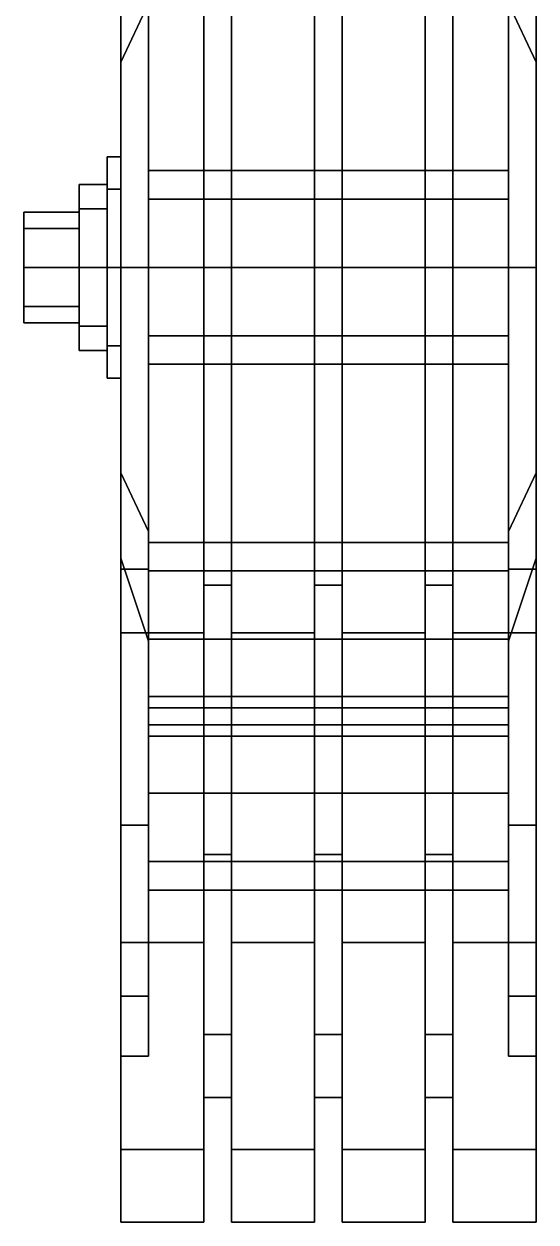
# Model space of a CAD drawing. Extents: x -1.38 to 1.38, y -0.69 to 0.69.
# Drawn here: x -1.38 to -1.01, y -0.69 to 0.176 of the extents above; entities that cross this region are included whole.
import ezdxf

# ---------------------------------------------------------------- set-up
doc = ezdxf.new("R2010")
doc.units = 0
doc.layers.add('WHEELS', color=2, linetype='CONTINUOUS')

msp = doc.modelspace()

# ---------------------------------------------------------------- linework, layer by layer
at = {"layer": 'WHEELS'}
for points in [[(-1.29, 0.27), (-1.29, 0.19092, -0.19092), (-1.31, 0.14849, -0.14849), (-1.31, 0.21)], [(-1.29, 0.19092, 0.19092), (-1.29, 0.27), (-1.31, 0.21), (-1.31, 0.14849, 0.14849)], [(-1.03, 0.19092, -0.19092), (-1.03, 0.27), (-1.01, 0.21), (-1.01, 0.14849, -0.14849)], [(-1.03, 0.27), (-1.03, 0.19092, 0.19092), (-1.01, 0.14849, 0.14849), (-1.01, 0.21)], [(-1.31, 0, -0.69), (-1.31, 0.26405, -0.63748), (-1.25, 0.26405, -0.63748), (-1.25, 0, -0.69)], [(-1.31, 0.26405, -0.63748), (-1.31, 0, -0.69), (-1.31, 0, -0.57), (-1.31, 0.21813, -0.52661)], [(-1.31, 0, 0.69), (-1.31, 0.26405, 0.63748), (-1.31, 0.21813, 0.52661), (-1.31, 0, 0.57)], [(-1.31, 0.26405, 0.63748), (-1.31, 0, 0.69), (-1.25, 0, 0.69), (-1.25, 0.26405, 0.63748)], [(-1.25, 0, -0.69), (-1.25, 0.26405, -0.63748), (-1.25, 0.22961, -0.55433), (-1.25, 0, -0.6)], [(-1.25, 0.26405, 0.63748), (-1.25, 0, 0.69), (-1.25, 0, 0.6), (-1.25, 0.22961, 0.55433)], [(-1.23, 0, -0.69), (-1.23, 0.26405, -0.63748), (-1.17, 0.26405, -0.63748), (-1.17, 0, -0.69)], [(-1.23, 0.26405, -0.63748), (-1.23, 0, -0.69), (-1.23, 0, -0.6), (-1.23, 0.22961, -0.55433)], [(-1.23, 0.26405, 0.63748), (-1.23, 0, 0.69), (-1.17, 0, 0.69), (-1.17, 0.26405, 0.63748)], [(-1.23, 0, 0.69), (-1.23, 0.26405, 0.63748), (-1.23, 0.22961, 0.55433), (-1.23, 0, 0.6)], [(-1.17, 0, -0.69), (-1.17, 0.26405, -0.63748), (-1.17, 0.22961, -0.55433), (-1.17, 0, -0.6)], [(-1.17, 0.26405, 0.63748), (-1.17, 0, 0.69), (-1.17, 0, 0.6), (-1.17, 0.22961, 0.55433)], [(-1.15, 0.26405, -0.63748), (-1.15, 0, -0.69), (-1.15, 0, -0.6), (-1.15, 0.22961, -0.55433)], [(-1.15, 0, -0.69), (-1.15, 0.26405, -0.63748), (-1.09, 0.26405, -0.63748), (-1.09, 0, -0.69)], [(-1.15, 0, 0.69), (-1.15, 0.26405, 0.63748), (-1.15, 0.22961, 0.55433), (-1.15, 0, 0.6)], [(-1.15, 0.26405, 0.63748), (-1.15, 0, 0.69), (-1.09, 0, 0.69), (-1.09, 0.26405, 0.63748)], [(-1.09, 0, -0.69), (-1.09, 0.26405, -0.63748), (-1.09, 0.22961, -0.55433), (-1.09, 0, -0.6)], [(-1.09, 0.26405, 0.63748), (-1.09, 0, 0.69), (-1.09, 0, 0.6), (-1.09, 0.22961, 0.55433)], [(-1.07, 0.26405, -0.63748), (-1.07, 0, -0.69), (-1.07, 0, -0.6), (-1.07, 0.22961, -0.55433)], [(-1.07, 0, -0.69), (-1.07, 0.26405, -0.63748), (-1.01, 0.26405, -0.63748), (-1.01, 0, -0.69)], [(-1.07, 0, 0.69), (-1.07, 0.26405, 0.63748), (-1.07, 0.22961, 0.55433), (-1.07, 0, 0.6)], [(-1.07, 0.26405, 0.63748), (-1.07, 0, 0.69), (-1.01, 0, 0.69), (-1.01, 0.26405, 0.63748)], [(-1.01, 0, -0.69), (-1.01, 0.26405, -0.63748), (-1.01, 0.21813, -0.52661), (-1.01, 0, -0.57)], [(-1.01, 0.26405, 0.63748), (-1.01, 0, 0.69), (-1.01, 0, 0.57), (-1.01, 0.21813, 0.52661)], [(-1.25, 0, -0.6), (-1.25, 0.22961, -0.55433), (-1.23, 0.22961, -0.55433), (-1.23, 0, -0.6)], [(-1.25, 0.22961, 0.55433), (-1.25, 0, 0.6), (-1.23, 0, 0.6), (-1.23, 0.22961, 0.55433)], [(-1.17, 0, -0.6), (-1.17, 0.22961, -0.55433), (-1.15, 0.22961, -0.55433), (-1.15, 0, -0.6)], [(-1.17, 0.22961, 0.55433), (-1.17, 0, 0.6), (-1.15, 0, 0.6), (-1.15, 0.22961, 0.55433)], [(-1.09, 0, -0.6), (-1.09, 0.22961, -0.55433), (-1.07, 0.22961, -0.55433), (-1.07, 0, -0.6)], [(-1.09, 0.22961, 0.55433), (-1.09, 0, 0.6), (-1.07, 0, 0.6), (-1.07, 0.22961, 0.55433)], [(-1.31, 0.21813, -0.52661), (-1.31, 0, -0.57), (-1.29, 0, -0.57), (-1.29, 0.21813, -0.52661)], [(-1.31, 0, 0.57), (-1.31, 0.21813, 0.52661), (-1.29, 0.21813, 0.52661), (-1.29, 0, 0.57)], [(-1.29, 0.21813, -0.52661), (-1.29, 0, -0.57), (-1.29, 0, -0.46), (-1.29, 0.17603, -0.42498)], [(-1.29, 0, 0.57), (-1.29, 0.21813, 0.52661), (-1.29, 0.17603, 0.42498), (-1.29, 0, 0.46)], [(-1.03, 0, -0.57), (-1.03, 0.21813, -0.52661), (-1.03, 0.17603, -0.42498), (-1.03, 0, -0.46)], [(-1.01, 0, -0.57), (-1.01, 0.21813, -0.52661), (-1.03, 0.21813, -0.52661), (-1.03, 0, -0.57)], [(-1.03, 0.21813, 0.52661), (-1.03, 0, 0.57), (-1.03, 0, 0.46), (-1.03, 0.17603, 0.42498)], [(-1.01, 0.21813, 0.52661), (-1.01, 0, 0.57), (-1.03, 0, 0.57), (-1.03, 0.21813, 0.52661)], [(-1.31, 0.05657, -0.05657), (-1.31, 0.08), (-1.31, 0.21), (-1.31, 0.14849, -0.14849)], [(-1.31, 0.08), (-1.31, 0.05657, 0.05657), (-1.31, 0.14849, 0.14849), (-1.31, 0.21)], [(-1.01, 0.14849, 0.14849), (-1.01, -0.21), (-1.01, -0.14849, -0.14849), (-1.01, 0.21)], [(-1.01, 0.21), (-1.01, -0.14849, -0.14849), (-1.01, 0, -0.21), (-1.01, 0.14849, -0.14849)], [(-1.29, 0, 0.27), (-1.29, 0.19092, 0.19092), (-1.31, 0.14849, 0.14849), (-1.31, 0, 0.21)], [(-1.29, 0.19092, -0.19092), (-1.29, 0, -0.27), (-1.31, 0, -0.21), (-1.31, 0.14849, -0.14849)], [(-1.29, 0.17603, 0.42498), (-1.29, 0.17603, 0.42498), (-1.29, 0.19092, 0.19092), (-1.29, 0, 0.27)], [(-1.29, 0.17603, -0.42498), (-1.29, 0.17603, -0.42498), (-1.29, 0, -0.27), (-1.29, 0.19092, -0.19092)], [(-1.03, 0.17603, 0.42498), (-1.03, 0.17603, 0.42498), (-1.03, 0, 0.27), (-1.03, 0.19092, 0.19092)], [(-1.03, 0.19092, 0.19092), (-1.03, 0, 0.27), (-1.01, 0, 0.21), (-1.01, 0.14849, 0.14849)], [(-1.03, 0.17603, -0.42498), (-1.03, 0.17603, -0.42498), (-1.03, 0.19092, -0.19092), (-1.03, 0, -0.27)], [(-1.03, 0, -0.27), (-1.03, 0.19092, -0.19092), (-1.01, 0.14849, -0.14849), (-1.01, 0, -0.21)], [(-1.29, 0.17603, -0.42498), (-1.29, 0, -0.46), (-1.29, 0, -0.45), (-1.29, 0.0495, -0.4295)], [(-1.29, 0.17603, -0.42498), (-1.29, 0.17603, -0.42498), (-1.29, 0.0495, -0.3305), (-1.29, 0, -0.27)], [(-1.29, 0.17603, -0.42498), (-1.29, 0.17603, -0.42498), (-1.29, 0.07, -0.38), (-1.29, 0.0495, -0.3305)], [(-1.29, 0.17603, -0.42498), (-1.29, 0.17603, -0.42498), (-1.29, 0.0495, -0.4295), (-1.29, 0.07, -0.38)], [(-1.29, 0, 0.46), (-1.29, 0.17603, 0.42498), (-1.29, 0.0495, 0.4295), (-1.29, 0, 0.45)], [(-1.29, 0.07, 0.38), (-1.29, 0.07, 0.38), (-1.29, 0.0495, 0.4295), (-1.29, 0.17603, 0.42498)], [(-1.29, 0.0495, 0.3305), (-1.29, 0.0495, 0.3305), (-1.29, 0.07, 0.38), (-1.29, 0.17603, 0.42498)], [(-1.29, 0, 0.27), (-1.29, 0, 0.27), (-1.29, 0.0495, 0.3305), (-1.29, 0.17603, 0.42498)], [(-1.03, 0, -0.46), (-1.03, 0.17603, -0.42498), (-1.03, 0.0495, -0.4295), (-1.03, 0, -0.45)], [(-1.03, 0.07, -0.38), (-1.03, 0.07, -0.38), (-1.03, 0.0495, -0.4295), (-1.03, 0.17603, -0.42498)], [(-1.03, 0.0495, -0.3305), (-1.03, 0.0495, -0.3305), (-1.03, 0.07, -0.38), (-1.03, 0.17603, -0.42498)], [(-1.03, 0, -0.27), (-1.03, 0, -0.27), (-1.03, 0.0495, -0.3305), (-1.03, 0.17603, -0.42498)], [(-1.03, 0.17603, 0.42498), (-1.03, 0.17603, 0.42498), (-1.03, 0.0495, 0.3305), (-1.03, 0, 0.27)], [(-1.03, 0.17603, 0.42498), (-1.03, 0.17603, 0.42498), (-1.03, 0.07, 0.38), (-1.03, 0.0495, 0.3305)], [(-1.03, 0.17603, 0.42498), (-1.03, 0.17603, 0.42498), (-1.03, 0.0495, 0.4295), (-1.03, 0.07, 0.38)], [(-1.03, 0.17603, 0.42498), (-1.03, 0, 0.46), (-1.03, 0, 0.45), (-1.03, 0.0495, 0.4295)], [(-1.31, 0, -0.08), (-1.31, 0.05657, -0.05657), (-1.31, 0.14849, -0.14849), (-1.31, 0, -0.21)], [(-1.31, 0.05657, 0.05657), (-1.31, 0, 0.08), (-1.31, 0, 0.21), (-1.31, 0.14849, 0.14849)], [(-1.01, 0, 0.21), (-1.01, -0.14849, 0.14849), (-1.01, -0.21), (-1.01, 0.14849, 0.14849)], [(-1.32, 0.08), (-1.32, 0.05657, 0.05657), (-1.31, 0.05657, 0.05657), (-1.31, 0.08)], [(-1.32, 0.05657, -0.05657), (-1.32, 0.08), (-1.31, 0.08), (-1.31, 0.05657, -0.05657)], [(-1.32, 0.04243, -0.04243), (-1.32, 0.06), (-1.32, 0.08), (-1.32, 0.05657, -0.05657)], [(-1.32, 0.06), (-1.32, 0.04243, 0.04243), (-1.32, 0.05657, 0.05657), (-1.32, 0.08)], [(-1.29, 0.0495, 0.4295), (-1.29, 0.07, 0.38), (-1.03, 0.07, 0.38), (-1.03, 0.0495, 0.4295)], [(-1.29, 0.07, 0.38), (-1.29, 0.0495, 0.3305), (-1.03, 0.0495, 0.3305), (-1.03, 0.07, 0.38)], [(-1.29, 0.07, -0.38), (-1.29, 0.0495, -0.4295), (-1.03, 0.0495, -0.4295), (-1.03, 0.07, -0.38)], [(-1.29, 0.0495, -0.3305), (-1.29, 0.07, -0.38), (-1.03, 0.07, -0.38), (-1.03, 0.0495, -0.3305)], [(-1.34, 0.06), (-1.34, 0.04243, 0.04243), (-1.32, 0.04243, 0.04243), (-1.32, 0.06)], [(-1.34, 0.04243, -0.04243), (-1.34, 0.06), (-1.32, 0.06), (-1.32, 0.04243, -0.04243)], [(-1.34, 0.02828, -0.02828), (-1.34, 0.04), (-1.34, 0.06), (-1.34, 0.04243, -0.04243)], [(-1.34, 0.04), (-1.34, 0.02828, 0.02828), (-1.34, 0.04243, 0.04243), (-1.34, 0.06)], [(-1.32, 0.05657, 0.05657), (-1.32, 0, 0.08), (-1.31, 0, 0.08), (-1.31, 0.05657, 0.05657)], [(-1.32, 0, -0.08), (-1.32, 0.05657, -0.05657), (-1.31, 0.05657, -0.05657), (-1.31, 0, -0.08)], [(-1.32, 0, -0.06), (-1.32, 0.04243, -0.04243), (-1.32, 0.05657, -0.05657), (-1.32, 0, -0.08)], [(-1.32, 0.04243, 0.04243), (-1.32, 0, 0.06), (-1.32, 0, 0.08), (-1.32, 0.05657, 0.05657)], [(-1.29, 0.0495, -0.3305), (-1.29, 0.0495, -0.3305), (-1.29, 0, -0.31), (-1.29, 0, -0.27)], [(-1.29, 0, 0.31), (-1.29, 0, 0.31), (-1.29, 0.0495, 0.3305), (-1.29, 0, 0.27)], [(-1.29, 0, 0.45), (-1.29, 0.0495, 0.4295), (-1.03, 0.0495, 0.4295), (-1.03, 0, 0.45)], [(-1.29, 0.0495, 0.3305), (-1.29, 0, 0.31), (-1.03, 0, 0.31), (-1.03, 0.0495, 0.3305)], [(-1.29, 0.0495, -0.4295), (-1.29, 0, -0.45), (-1.03, 0, -0.45), (-1.03, 0.0495, -0.4295)], [(-1.29, 0, -0.31), (-1.29, 0.0495, -0.3305), (-1.03, 0.0495, -0.3305), (-1.03, 0, -0.31)], [(-1.03, 0, -0.31), (-1.03, 0, -0.31), (-1.03, 0.0495, -0.3305), (-1.03, 0, -0.27)], [(-1.03, 0.0495, 0.3305), (-1.03, 0.0495, 0.3305), (-1.03, 0, 0.31), (-1.03, 0, 0.27)], [(-1.38, 0.04), (-1.38, 0.02828, 0.02828), (-1.34, 0.02828, 0.02828), (-1.34, 0.04)], [(-1.38, 0.02828, -0.02828), (-1.38, 0.04), (-1.34, 0.04), (-1.34, 0.02828, -0.02828)], [(-1.38, 0.02828, 0.02828), (-1.38, 0.04), (-1.38, -0.02828, 0.02828), (-1.38, 0, 0.04)], [(-1.38, 0.04), (-1.38, 0.02828, -0.02828), (-1.38, 0, -0.04), (-1.38, -0.02828, 0.02828)], [(-1.34, 0.04243, 0.04243), (-1.34, 0, 0.06), (-1.32, 0, 0.06), (-1.32, 0.04243, 0.04243)], [(-1.34, 0, -0.06), (-1.34, 0.04243, -0.04243), (-1.32, 0.04243, -0.04243), (-1.32, 0, -0.06)], [(-1.34, 0, -0.04), (-1.34, 0.02828, -0.02828), (-1.34, 0.04243, -0.04243), (-1.34, 0, -0.06)], [(-1.34, 0.02828, 0.02828), (-1.34, 0, 0.04), (-1.34, 0, 0.06), (-1.34, 0.04243, 0.04243)], [(-1.38, 0.02828, 0.02828), (-1.38, 0, 0.04), (-1.34, 0, 0.04), (-1.34, 0.02828, 0.02828)], [(-1.38, 0, -0.04), (-1.38, 0.02828, -0.02828), (-1.34, 0.02828, -0.02828), (-1.34, 0, -0.04)], [(-1.38, 0, 0.04), (-1.38, -0.02828, 0.02828), (-1.34, -0.02828, 0.02828), (-1.34, 0, 0.04)], [(-1.38, -0.02828, -0.02828), (-1.38, 0, -0.04), (-1.34, 0, -0.04), (-1.34, -0.02828, -0.02828)], [(-1.38, 0, -0.04), (-1.38, -0.02828, -0.02828), (-1.38, -0.04), (-1.38, -0.02828, 0.02828)], [(-1.34, 0, 0.06), (-1.34, -0.04243, 0.04243), (-1.32, -0.04243, 0.04243), (-1.32, 0, 0.06)], [(-1.34, -0.04243, -0.04243), (-1.34, 0, -0.06), (-1.32, 0, -0.06), (-1.32, -0.04243, -0.04243)], [(-1.34, 0, 0.04), (-1.34, -0.02828, 0.02828), (-1.34, -0.04243, 0.04243), (-1.34, 0, 0.06)], [(-1.34, -0.02828, -0.02828), (-1.34, 0, -0.04), (-1.34, 0, -0.06), (-1.34, -0.04243, -0.04243)], [(-1.32, 0, 0.08), (-1.32, -0.05657, 0.05657), (-1.31, -0.05657, 0.05657), (-1.31, 0, 0.08)], [(-1.32, -0.05657, -0.05657), (-1.32, 0, -0.08), (-1.31, 0, -0.08), (-1.31, -0.05657, -0.05657)], [(-1.32, 0, 0.06), (-1.32, -0.04243, 0.04243), (-1.32, -0.05657, 0.05657), (-1.32, 0, 0.08)], [(-1.32, -0.04243, -0.04243), (-1.32, 0, -0.06), (-1.32, 0, -0.08), (-1.32, -0.05657, -0.05657)], [(-1.31, -0.26405, -0.63748), (-1.31, 0, -0.69), (-1.25, 0, -0.69), (-1.25, -0.26405, -0.63748)], [(-1.31, 0, -0.57), (-1.31, -0.21813, -0.52661), (-1.29, -0.21813, -0.52661), (-1.29, 0, -0.57)], [(-1.29, -0.19092, 0.19092), (-1.29, 0, 0.27), (-1.31, 0, 0.21), (-1.31, -0.14849, 0.14849)], [(-1.31, -0.05657, -0.05657), (-1.31, 0, -0.08), (-1.31, 0, -0.21), (-1.31, -0.14849, -0.14849)], [(-1.29, 0, -0.27), (-1.29, -0.19092, -0.19092), (-1.31, -0.14849, -0.14849), (-1.31, 0, -0.21)], [(-1.31, 0, 0.08), (-1.31, -0.05657, 0.05657), (-1.31, -0.14849, 0.14849), (-1.31, 0, 0.21)], [(-1.31, -0.21813, 0.52661), (-1.31, 0, 0.57), (-1.29, 0, 0.57), (-1.29, -0.21813, 0.52661)], [(-1.31, -0.26405, 0.63748), (-1.31, 0, 0.69), (-1.31, 0, 0.57), (-1.31, -0.21813, 0.52661)], [(-1.31, 0, 0.69), (-1.31, -0.26405, 0.63748), (-1.25, -0.26405, 0.63748), (-1.25, 0, 0.69)], [(-1.29, -0.17603, 0.42498), (-1.29, -0.17603, 0.42498), (-1.29, 0, 0.27), (-1.29, -0.19092, 0.19092)], [(-1.29, 0, -0.27), (-1.29, 0, -0.27), (-1.29, -0.0495, -0.3305), (-1.29, -0.17603, -0.42498)], [(-1.29, 0, -0.31), (-1.29, 0, -0.31), (-1.29, -0.0495, -0.3305), (-1.29, 0, -0.27)], [(-1.29, -0.21813, 0.52661), (-1.29, 0, 0.57), (-1.29, 0, 0.46), (-1.29, -0.17603, 0.42498)], [(-1.29, -0.17603, 0.42498), (-1.29, 0, 0.46), (-1.29, 0, 0.45), (-1.29, -0.0495, 0.4295)], [(-1.29, -0.0495, 0.3305), (-1.29, -0.0495, 0.3305), (-1.29, 0, 0.31), (-1.29, 0, 0.27)], [(-1.29, -0.17603, 0.42498), (-1.29, -0.17603, 0.42498), (-1.29, -0.0495, 0.3305), (-1.29, 0, 0.27)], [(-1.29, -0.0495, 0.4295), (-1.29, 0, 0.45), (-1.03, 0, 0.45), (-1.03, -0.0495, 0.4295)], [(-1.29, 0, 0.31), (-1.29, -0.0495, 0.3305), (-1.03, -0.0495, 0.3305), (-1.03, 0, 0.31)], [(-1.29, 0, -0.45), (-1.29, -0.0495, -0.4295), (-1.03, -0.0495, -0.4295), (-1.03, 0, -0.45)], [(-1.29, -0.0495, -0.3305), (-1.29, 0, -0.31), (-1.03, 0, -0.31), (-1.03, -0.0495, -0.3305)], [(-1.25, 0, 0.69), (-1.25, -0.26405, 0.63748), (-1.25, -0.22961, 0.55433), (-1.25, 0, 0.6)], [(-1.25, -0.22961, -0.55433), (-1.25, 0, -0.6), (-1.23, 0, -0.6), (-1.23, -0.22961, -0.55433)], [(-1.25, 0, 0.6), (-1.25, -0.22961, 0.55433), (-1.23, -0.22961, 0.55433), (-1.23, 0, 0.6)], [(-1.23, -0.26405, -0.63748), (-1.23, 0, -0.69), (-1.17, 0, -0.69), (-1.17, -0.26405, -0.63748)], [(-1.23, 0, -0.69), (-1.23, -0.26405, -0.63748), (-1.23, -0.22961, -0.55433), (-1.23, 0, -0.6)], [(-1.23, 0, 0.69), (-1.23, -0.26405, 0.63748), (-1.17, -0.26405, 0.63748), (-1.17, 0, 0.69)], [(-1.17, -0.22961, -0.55433), (-1.17, 0, -0.6), (-1.15, 0, -0.6), (-1.15, -0.22961, -0.55433)], [(-1.17, 0, 0.6), (-1.17, -0.22961, 0.55433), (-1.15, -0.22961, 0.55433), (-1.15, 0, 0.6)], [(-1.17, 0, 0.69), (-1.17, -0.26405, 0.63748), (-1.17, -0.22961, 0.55433), (-1.17, 0, 0.6)], [(-1.15, 0, -0.69), (-1.15, -0.26405, -0.63748), (-1.15, -0.22961, -0.55433), (-1.15, 0, -0.6)], [(-1.15, -0.26405, -0.63748), (-1.15, 0, -0.69), (-1.09, 0, -0.69), (-1.09, -0.26405, -0.63748)], [(-1.15, 0, 0.69), (-1.15, -0.26405, 0.63748), (-1.09, -0.26405, 0.63748), (-1.09, 0, 0.69)], [(-1.09, -0.22961, -0.55433), (-1.09, 0, -0.6), (-1.07, 0, -0.6), (-1.07, -0.22961, -0.55433)], [(-1.09, 0, 0.69), (-1.09, -0.26405, 0.63748), (-1.09, -0.22961, 0.55433), (-1.09, 0, 0.6)], [(-1.09, 0, 0.6), (-1.09, -0.22961, 0.55433), (-1.07, -0.22961, 0.55433), (-1.07, 0, 0.6)], [(-1.07, 0, -0.69), (-1.07, -0.26405, -0.63748), (-1.07, -0.22961, -0.55433), (-1.07, 0, -0.6)], [(-1.07, -0.26405, -0.63748), (-1.07, 0, -0.69), (-1.01, 0, -0.69), (-1.01, -0.26405, -0.63748)], [(-1.07, 0, 0.69), (-1.07, -0.26405, 0.63748), (-1.01, -0.26405, 0.63748), (-1.01, 0, 0.69)], [(-1.03, -0.17603, -0.42498), (-1.03, 0, -0.46), (-1.03, 0, -0.45), (-1.03, -0.0495, -0.4295)], [(-1.03, -0.21813, -0.52661), (-1.03, 0, -0.57), (-1.03, 0, -0.46), (-1.03, -0.17603, -0.42498)], [(-1.01, -0.21813, -0.52661), (-1.01, 0, -0.57), (-1.03, 0, -0.57), (-1.03, -0.21813, -0.52661)], [(-1.03, 0, 0.27), (-1.03, -0.19092, 0.19092), (-1.01, -0.14849, 0.14849), (-1.01, 0, 0.21)], [(-1.03, -0.0495, -0.3305), (-1.03, -0.0495, -0.3305), (-1.03, 0, -0.31), (-1.03, 0, -0.27)], [(-1.03, -0.17603, -0.42498), (-1.03, -0.17603, -0.42498), (-1.03, -0.0495, -0.3305), (-1.03, 0, -0.27)], [(-1.03, -0.17603, -0.42498), (-1.03, -0.17603, -0.42498), (-1.03, 0, -0.27), (-1.03, -0.19092, -0.19092)], [(-1.03, -0.19092, -0.19092), (-1.03, 0, -0.27), (-1.01, 0, -0.21), (-1.01, -0.14849, -0.14849)], [(-1.01, 0, 0.57), (-1.01, -0.21813, 0.52661), (-1.03, -0.21813, 0.52661), (-1.03, 0, 0.57)], [(-1.03, 0, 0.27), (-1.03, 0, 0.27), (-1.03, -0.0495, 0.3305), (-1.03, -0.17603, 0.42498)], [(-1.03, 0, 0.31), (-1.03, 0, 0.31), (-1.03, -0.0495, 0.3305), (-1.03, 0, 0.27)], [(-1.03, 0, 0.46), (-1.03, -0.17603, 0.42498), (-1.03, -0.0495, 0.4295), (-1.03, 0, 0.45)], [(-1.01, -0.26405, -0.63748), (-1.01, 0, -0.69), (-1.01, 0, -0.57), (-1.01, -0.21813, -0.52661)], [(-1.31, 0, -0.69), (-1.31, -0.26405, -0.63748), (-1.31, -0.21813, -0.52661), (-1.31, 0, -0.57)], [(-1.29, 0, -0.57), (-1.29, -0.21813, -0.52661), (-1.29, -0.17603, -0.42498), (-1.29, 0, -0.46)], [(-1.29, 0, -0.46), (-1.29, -0.17603, -0.42498), (-1.29, -0.0495, -0.4295), (-1.29, 0, -0.45)], [(-1.29, -0.17603, -0.42498), (-1.29, -0.17603, -0.42498), (-1.29, -0.19092, -0.19092), (-1.29, 0, -0.27)], [(-1.25, -0.26405, -0.63748), (-1.25, 0, -0.69), (-1.25, 0, -0.6), (-1.25, -0.22961, -0.55433)], [(-1.23, -0.26405, 0.63748), (-1.23, 0, 0.69), (-1.23, 0, 0.6), (-1.23, -0.22961, 0.55433)], [(-1.17, -0.26405, -0.63748), (-1.17, 0, -0.69), (-1.17, 0, -0.6), (-1.17, -0.22961, -0.55433)], [(-1.15, -0.26405, 0.63748), (-1.15, 0, 0.69), (-1.15, 0, 0.6), (-1.15, -0.22961, 0.55433)], [(-1.09, -0.26405, -0.63748), (-1.09, 0, -0.69), (-1.09, 0, -0.6), (-1.09, -0.22961, -0.55433)], [(-1.07, -0.26405, 0.63748), (-1.07, 0, 0.69), (-1.07, 0, 0.6), (-1.07, -0.22961, 0.55433)], [(-1.03, -0.17603, 0.42498), (-1.03, -0.17603, 0.42498), (-1.03, -0.19092, 0.19092), (-1.03, 0, 0.27)], [(-1.03, 0, 0.57), (-1.03, -0.21813, 0.52661), (-1.03, -0.17603, 0.42498), (-1.03, 0, 0.46)], [(-1.01, 0, 0.69), (-1.01, -0.26405, 0.63748), (-1.01, -0.21813, 0.52661), (-1.01, 0, 0.57)], [(-1.38, -0.02828, 0.02828), (-1.38, -0.04), (-1.34, -0.04), (-1.34, -0.02828, 0.02828)], [(-1.38, -0.04), (-1.38, -0.02828, -0.02828), (-1.34, -0.02828, -0.02828), (-1.34, -0.04)], [(-1.34, -0.02828, 0.02828), (-1.34, -0.04), (-1.34, -0.06), (-1.34, -0.04243, 0.04243)], [(-1.34, -0.04), (-1.34, -0.02828, -0.02828), (-1.34, -0.04243, -0.04243), (-1.34, -0.06)], [(-1.34, -0.04243, 0.04243), (-1.34, -0.06), (-1.32, -0.06), (-1.32, -0.04243, 0.04243)], [(-1.34, -0.06), (-1.34, -0.04243, -0.04243), (-1.32, -0.04243, -0.04243), (-1.32, -0.06)], [(-1.32, -0.04243, 0.04243), (-1.32, -0.06), (-1.32, -0.08), (-1.32, -0.05657, 0.05657)], [(-1.32, -0.06), (-1.32, -0.04243, -0.04243), (-1.32, -0.05657, -0.05657), (-1.32, -0.08)], [(-1.29, -0.0495, -0.3305), (-1.29, -0.0495, -0.3305), (-1.29, -0.07, -0.38), (-1.29, -0.17603, -0.42498)], [(-1.29, -0.07, -0.38), (-1.29, -0.07, -0.38), (-1.29, -0.0495, -0.4295), (-1.29, -0.17603, -0.42498)], [(-1.29, -0.17603, 0.42498), (-1.29, -0.17603, 0.42498), (-1.29, -0.0495, 0.4295), (-1.29, -0.07, 0.38)], [(-1.29, -0.17603, 0.42498), (-1.29, -0.17603, 0.42498), (-1.29, -0.07, 0.38), (-1.29, -0.0495, 0.3305)], [(-1.29, -0.07, 0.38), (-1.29, -0.0495, 0.4295), (-1.03, -0.0495, 0.4295), (-1.03, -0.07, 0.38)], [(-1.29, -0.0495, 0.3305), (-1.29, -0.07, 0.38), (-1.03, -0.07, 0.38), (-1.03, -0.0495, 0.3305)], [(-1.29, -0.0495, -0.4295), (-1.29, -0.07, -0.38), (-1.03, -0.07, -0.38), (-1.03, -0.0495, -0.4295)], [(-1.29, -0.07, -0.38), (-1.29, -0.0495, -0.3305), (-1.03, -0.0495, -0.3305), (-1.03, -0.07, -0.38)], [(-1.03, -0.17603, -0.42498), (-1.03, -0.17603, -0.42498), (-1.03, -0.0495, -0.4295), (-1.03, -0.07, -0.38)], [(-1.03, -0.17603, -0.42498), (-1.03, -0.17603, -0.42498), (-1.03, -0.07, -0.38), (-1.03, -0.0495, -0.3305)], [(-1.03, -0.0495, 0.3305), (-1.03, -0.0495, 0.3305), (-1.03, -0.07, 0.38), (-1.03, -0.17603, 0.42498)], [(-1.03, -0.07, 0.38), (-1.03, -0.07, 0.38), (-1.03, -0.0495, 0.4295), (-1.03, -0.17603, 0.42498)], [(-1.32, -0.05657, 0.05657), (-1.32, -0.08), (-1.31, -0.08), (-1.31, -0.05657, 0.05657)], [(-1.32, -0.08), (-1.32, -0.05657, -0.05657), (-1.31, -0.05657, -0.05657), (-1.31, -0.08)], [(-1.31, -0.08), (-1.31, -0.05657, -0.05657), (-1.31, -0.14849, -0.14849), (-1.31, -0.21)], [(-1.31, -0.05657, 0.05657), (-1.31, -0.08), (-1.31, -0.21), (-1.31, -0.14849, 0.14849)], [(-1.29, -0.19092, -0.19092), (-1.29, -0.27), (-1.31, -0.21), (-1.31, -0.14849, -0.14849)], [(-1.29, -0.27), (-1.29, -0.19092, 0.19092), (-1.31, -0.14849, 0.14849), (-1.31, -0.21)], [(-1.03, -0.27), (-1.03, -0.19092, -0.19092), (-1.01, -0.14849, -0.14849), (-1.01, -0.21)], [(-1.03, -0.19092, 0.19092), (-1.03, -0.27), (-1.01, -0.21), (-1.01, -0.14849, 0.14849)], [(-1.29, -0.21813, -0.52661), (-1.29, -0.40305, -0.40305), (-1.29, -0.32527, -0.32527), (-1.29, -0.17603, -0.42498)], [(-1.29, -0.19092, 0.19092), (-1.29, -0.19092, 0.19092), (-1.29, -0.1987, 0.2687), (-1.29, -0.17603, 0.42498)], [(-1.29, -0.17603, -0.42498), (-1.29, -0.17603, -0.42498), (-1.29, -0.1987, -0.2687), (-1.29, -0.19092, -0.19092)], [(-1.29, -0.17603, -0.42498), (-1.29, -0.17603, -0.42498), (-1.29, -0.2192, -0.3182), (-1.29, -0.1987, -0.2687)], [(-1.29, -0.17603, -0.42498), (-1.29, -0.32527, -0.32527), (-1.29, -0.3182, -0.3182), (-1.29, -0.2687, -0.3387)], [(-1.29, -0.17603, -0.42498), (-1.29, -0.17603, -0.42498), (-1.29, -0.2687, -0.3387), (-1.29, -0.2192, -0.3182)], [(-1.29, -0.40305, 0.40305), (-1.29, -0.21813, 0.52661), (-1.29, -0.17603, 0.42498), (-1.29, -0.32527, 0.32527)], [(-1.29, -0.1987, 0.2687), (-1.29, -0.1987, 0.2687), (-1.29, -0.2192, 0.3182), (-1.29, -0.17603, 0.42498)], [(-1.29, -0.2192, 0.3182), (-1.29, -0.2192, 0.3182), (-1.29, -0.2687, 0.3387), (-1.29, -0.17603, 0.42498)], [(-1.29, -0.32527, 0.32527), (-1.29, -0.17603, 0.42498), (-1.29, -0.2687, 0.3387), (-1.29, -0.3182, 0.3182)], [(-1.03, -0.40305, -0.40305), (-1.03, -0.21813, -0.52661), (-1.03, -0.17603, -0.42498), (-1.03, -0.32527, -0.32527)], [(-1.03, -0.17603, 0.42498), (-1.03, -0.17603, 0.42498), (-1.03, -0.1987, 0.2687), (-1.03, -0.19092, 0.19092)], [(-1.03, -0.32527, -0.32527), (-1.03, -0.17603, -0.42498), (-1.03, -0.2687, -0.3387), (-1.03, -0.3182, -0.3182)], [(-1.03, -0.2192, -0.3182), (-1.03, -0.2192, -0.3182), (-1.03, -0.2687, -0.3387), (-1.03, -0.17603, -0.42498)], [(-1.03, -0.1987, -0.2687), (-1.03, -0.1987, -0.2687), (-1.03, -0.2192, -0.3182), (-1.03, -0.17603, -0.42498)], [(-1.03, -0.19092, -0.19092), (-1.03, -0.19092, -0.19092), (-1.03, -0.1987, -0.2687), (-1.03, -0.17603, -0.42498)], [(-1.03, -0.17603, 0.42498), (-1.03, -0.17603, 0.42498), (-1.03, -0.2687, 0.3387), (-1.03, -0.2192, 0.3182)], [(-1.03, -0.17603, 0.42498), (-1.03, -0.32527, 0.32527), (-1.03, -0.3182, 0.3182), (-1.03, -0.2687, 0.3387)], [(-1.03, -0.17603, 0.42498), (-1.03, -0.17603, 0.42498), (-1.03, -0.2192, 0.3182), (-1.03, -0.1987, 0.2687)], [(-1.03, -0.21813, 0.52661), (-1.03, -0.40305, 0.40305), (-1.03, -0.32527, 0.32527), (-1.03, -0.17603, 0.42498)], [(-1.29, -0.2192, 0.2192), (-1.29, -0.2192, 0.2192), (-1.29, -0.1987, 0.2687), (-1.29, -0.19092, 0.19092)], [(-1.29, -0.2687, 0.1987), (-1.29, -0.2687, 0.1987), (-1.29, -0.2192, 0.2192), (-1.29, -0.19092, 0.19092)], [(-1.29, -0.42498, -0.17603), (-1.29, -0.42498, -0.17603), (-1.29, -0.27), (-1.29, -0.19092, -0.19092)], [(-1.29, -0.19092, -0.19092), (-1.29, -0.19092, -0.19092), (-1.29, -0.2687, -0.1987), (-1.29, -0.42498, -0.17603)], [(-1.29, -0.2192, -0.2192), (-1.29, -0.2192, -0.2192), (-1.29, -0.2687, -0.1987), (-1.29, -0.19092, -0.19092)], [(-1.29, -0.1987, -0.2687), (-1.29, -0.1987, -0.2687), (-1.29, -0.2192, -0.2192), (-1.29, -0.19092, -0.19092)], [(-1.29, -0.42498, 0.17603), (-1.29, -0.42498, 0.17603), (-1.29, -0.2687, 0.1987), (-1.29, -0.19092, 0.19092)], [(-1.29, -0.42498, 0.17603), (-1.29, -0.42498, 0.17603), (-1.29, -0.19092, 0.19092), (-1.29, -0.27)], [(-1.29, -0.1987, -0.2687), (-1.29, -0.2192, -0.3182), (-1.03, -0.2192, -0.3182), (-1.03, -0.1987, -0.2687)], [(-1.29, -0.2192, -0.2192), (-1.29, -0.1987, -0.2687), (-1.03, -0.1987, -0.2687), (-1.03, -0.2192, -0.2192)], [(-1.29, -0.1987, 0.2687), (-1.29, -0.2192, 0.2192), (-1.03, -0.2192, 0.2192), (-1.03, -0.1987, 0.2687)], [(-1.29, -0.2192, 0.3182), (-1.29, -0.1987, 0.2687), (-1.03, -0.1987, 0.2687), (-1.03, -0.2192, 0.3182)], [(-1.03, -0.1987, 0.2687), (-1.03, -0.1987, 0.2687), (-1.03, -0.2192, 0.2192), (-1.03, -0.19092, 0.19092)], [(-1.03, -0.2192, 0.2192), (-1.03, -0.2192, 0.2192), (-1.03, -0.2687, 0.1987), (-1.03, -0.19092, 0.19092)], [(-1.03, -0.42498, -0.17603), (-1.03, -0.42498, -0.17603), (-1.03, -0.19092, -0.19092), (-1.03, -0.27)], [(-1.03, -0.2687, -0.1987), (-1.03, -0.2687, -0.1987), (-1.03, -0.2192, -0.2192), (-1.03, -0.19092, -0.19092)], [(-1.03, -0.2192, -0.2192), (-1.03, -0.2192, -0.2192), (-1.03, -0.1987, -0.2687), (-1.03, -0.19092, -0.19092)], [(-1.03, -0.42498, -0.17603), (-1.03, -0.42498, -0.17603), (-1.03, -0.2687, -0.1987), (-1.03, -0.19092, -0.19092)], [(-1.03, -0.19092, 0.19092), (-1.03, -0.19092, 0.19092), (-1.03, -0.2687, 0.1987), (-1.03, -0.42498, 0.17603)], [(-1.03, -0.42498, 0.17603), (-1.03, -0.42498, 0.17603), (-1.03, -0.27), (-1.03, -0.19092, 0.19092)], [(-1.31, -0.21813, -0.52661), (-1.31, -0.40305, -0.40305), (-1.29, -0.40305, -0.40305), (-1.29, -0.21813, -0.52661)], [(-1.31, -0.26405, -0.63748), (-1.31, -0.4879, -0.4879), (-1.31, -0.40305, -0.40305), (-1.31, -0.21813, -0.52661)], [(-1.31, -0.4879, 0.4879), (-1.31, -0.26405, 0.63748), (-1.31, -0.21813, 0.52661), (-1.31, -0.40305, 0.40305)], [(-1.31, -0.40305, 0.40305), (-1.31, -0.21813, 0.52661), (-1.29, -0.21813, 0.52661), (-1.29, -0.40305, 0.40305)], [(-1.29, -0.2192, -0.3182), (-1.29, -0.2687, -0.3387), (-1.03, -0.2687, -0.3387), (-1.03, -0.2192, -0.3182)], [(-1.29, -0.2687, -0.1987), (-1.29, -0.2192, -0.2192), (-1.03, -0.2192, -0.2192), (-1.03, -0.2687, -0.1987)], [(-1.29, -0.2192, 0.2192), (-1.29, -0.2687, 0.1987), (-1.03, -0.2687, 0.1987), (-1.03, -0.2192, 0.2192)], [(-1.29, -0.2687, 0.3387), (-1.29, -0.2192, 0.3182), (-1.03, -0.2192, 0.3182), (-1.03, -0.2687, 0.3387)], [(-1.01, -0.40305, -0.40305), (-1.01, -0.21813, -0.52661), (-1.03, -0.21813, -0.52661), (-1.03, -0.40305, -0.40305)], [(-1.01, -0.21813, 0.52661), (-1.01, -0.40305, 0.40305), (-1.03, -0.40305, 0.40305), (-1.03, -0.21813, 0.52661)], [(-1.01, -0.4879, -0.4879), (-1.01, -0.26405, -0.63748), (-1.01, -0.21813, -0.52661), (-1.01, -0.40305, -0.40305)], [(-1.01, -0.26405, 0.63748), (-1.01, -0.4879, 0.4879), (-1.01, -0.40305, 0.40305), (-1.01, -0.21813, 0.52661)], [(-1.25, -0.4879, -0.4879), (-1.25, -0.26405, -0.63748), (-1.25, -0.22961, -0.55433), (-1.25, -0.42426, -0.42426)], [(-1.25, -0.26405, 0.63748), (-1.25, -0.4879, 0.4879), (-1.25, -0.42426, 0.42426), (-1.25, -0.22961, 0.55433)], [(-1.25, -0.42426, -0.42426), (-1.25, -0.22961, -0.55433), (-1.23, -0.22961, -0.55433), (-1.23, -0.42426, -0.42426)], [(-1.25, -0.22961, 0.55433), (-1.25, -0.42426, 0.42426), (-1.23, -0.42426, 0.42426), (-1.23, -0.22961, 0.55433)], [(-1.23, -0.26405, -0.63748), (-1.23, -0.4879, -0.4879), (-1.23, -0.42426, -0.42426), (-1.23, -0.22961, -0.55433)], [(-1.23, -0.4879, 0.4879), (-1.23, -0.26405, 0.63748), (-1.23, -0.22961, 0.55433), (-1.23, -0.42426, 0.42426)], [(-1.17, -0.42426, -0.42426), (-1.17, -0.22961, -0.55433), (-1.15, -0.22961, -0.55433), (-1.15, -0.42426, -0.42426)], [(-1.17, -0.22961, 0.55433), (-1.17, -0.42426, 0.42426), (-1.15, -0.42426, 0.42426), (-1.15, -0.22961, 0.55433)], [(-1.17, -0.4879, -0.4879), (-1.17, -0.26405, -0.63748), (-1.17, -0.22961, -0.55433), (-1.17, -0.42426, -0.42426)], [(-1.17, -0.26405, 0.63748), (-1.17, -0.4879, 0.4879), (-1.17, -0.42426, 0.42426), (-1.17, -0.22961, 0.55433)], [(-1.15, -0.26405, -0.63748), (-1.15, -0.4879, -0.4879), (-1.15, -0.42426, -0.42426), (-1.15, -0.22961, -0.55433)], [(-1.15, -0.4879, 0.4879), (-1.15, -0.26405, 0.63748), (-1.15, -0.22961, 0.55433), (-1.15, -0.42426, 0.42426)], [(-1.09, -0.4879, -0.4879), (-1.09, -0.26405, -0.63748), (-1.09, -0.22961, -0.55433), (-1.09, -0.42426, -0.42426)], [(-1.09, -0.42426, -0.42426), (-1.09, -0.22961, -0.55433), (-1.07, -0.22961, -0.55433), (-1.07, -0.42426, -0.42426)], [(-1.09, -0.26405, 0.63748), (-1.09, -0.4879, 0.4879), (-1.09, -0.42426, 0.42426), (-1.09, -0.22961, 0.55433)], [(-1.09, -0.22961, 0.55433), (-1.09, -0.42426, 0.42426), (-1.07, -0.42426, 0.42426), (-1.07, -0.22961, 0.55433)], [(-1.07, -0.26405, -0.63748), (-1.07, -0.4879, -0.4879), (-1.07, -0.42426, -0.42426), (-1.07, -0.22961, -0.55433)], [(-1.07, -0.4879, 0.4879), (-1.07, -0.26405, 0.63748), (-1.07, -0.22961, 0.55433), (-1.07, -0.42426, 0.42426)], [(-1.31, -0.4879, -0.4879), (-1.31, -0.26405, -0.63748), (-1.25, -0.26405, -0.63748), (-1.25, -0.4879, -0.4879)], [(-1.31, -0.26405, 0.63748), (-1.31, -0.4879, 0.4879), (-1.25, -0.4879, 0.4879), (-1.25, -0.26405, 0.63748)], [(-1.23, -0.4879, -0.4879), (-1.23, -0.26405, -0.63748), (-1.17, -0.26405, -0.63748), (-1.17, -0.4879, -0.4879)], [(-1.23, -0.26405, 0.63748), (-1.23, -0.4879, 0.4879), (-1.17, -0.4879, 0.4879), (-1.17, -0.26405, 0.63748)], [(-1.15, -0.4879, -0.4879), (-1.15, -0.26405, -0.63748), (-1.09, -0.26405, -0.63748), (-1.09, -0.4879, -0.4879)], [(-1.15, -0.26405, 0.63748), (-1.15, -0.4879, 0.4879), (-1.09, -0.4879, 0.4879), (-1.09, -0.26405, 0.63748)], [(-1.07, -0.4879, -0.4879), (-1.07, -0.26405, -0.63748), (-1.01, -0.26405, -0.63748), (-1.01, -0.4879, -0.4879)], [(-1.07, -0.26405, 0.63748), (-1.07, -0.4879, 0.4879), (-1.01, -0.4879, 0.4879), (-1.01, -0.26405, 0.63748)], [(-1.29, -0.42498, 0.17603), (-1.29, -0.42498, 0.17603), (-1.29, -0.3182, 0.2192), (-1.29, -0.2687, 0.1987)], [(-1.29, -0.2687, -0.1987), (-1.29, -0.2687, -0.1987), (-1.29, -0.3182, -0.2192), (-1.29, -0.42498, -0.17603)], [(-1.29, -0.2687, -0.3387), (-1.29, -0.3182, -0.3182), (-1.03, -0.3182, -0.3182), (-1.03, -0.2687, -0.3387)], [(-1.29, -0.3182, -0.2192), (-1.29, -0.2687, -0.1987), (-1.03, -0.2687, -0.1987), (-1.03, -0.3182, -0.2192)], [(-1.29, -0.2687, 0.1987), (-1.29, -0.3182, 0.2192), (-1.03, -0.3182, 0.2192), (-1.03, -0.2687, 0.1987)], [(-1.29, -0.3182, 0.3182), (-1.29, -0.2687, 0.3387), (-1.03, -0.2687, 0.3387), (-1.03, -0.3182, 0.3182)], [(-1.29, -0.42498, -0.17603), (-1.29, -0.42498, -0.17603), (-1.29, -0.3305, -0.0495), (-1.29, -0.27)], [(-1.29, -0.27), (-1.29, -0.27), (-1.29, -0.3305, 0.0495), (-1.29, -0.42498, 0.17603)], [(-1.29, -0.31), (-1.29, -0.31), (-1.29, -0.3305, 0.0495), (-1.29, -0.27)], [(-1.29, -0.3305, -0.0495), (-1.29, -0.3305, -0.0495), (-1.29, -0.31), (-1.29, -0.27)], [(-1.03, -0.2687, 0.1987), (-1.03, -0.2687, 0.1987), (-1.03, -0.3182, 0.2192), (-1.03, -0.42498, 0.17603)], [(-1.03, -0.42498, -0.17603), (-1.03, -0.42498, -0.17603), (-1.03, -0.3182, -0.2192), (-1.03, -0.2687, -0.1987)], [(-1.03, -0.27), (-1.03, -0.27), (-1.03, -0.3305, -0.0495), (-1.03, -0.42498, -0.17603)], [(-1.03, -0.3305, 0.0495), (-1.03, -0.3305, 0.0495), (-1.03, -0.31), (-1.03, -0.27)], [(-1.03, -0.31), (-1.03, -0.31), (-1.03, -0.3305, -0.0495), (-1.03, -0.27)], [(-1.03, -0.42498, 0.17603), (-1.03, -0.42498, 0.17603), (-1.03, -0.3305, 0.0495), (-1.03, -0.27)], [(-1.29, -0.31), (-1.29, -0.3305, -0.0495), (-1.03, -0.3305, -0.0495), (-1.03, -0.31)], [(-1.29, -0.3305, 0.0495), (-1.29, -0.31), (-1.03, -0.31), (-1.03, -0.3305, 0.0495)], [(-1.29, -0.42498, 0.17603), (-1.29, -0.32527, 0.32527), (-1.29, -0.3182, 0.3182), (-1.29, -0.3387, 0.2687)], [(-1.29, -0.42498, 0.17603), (-1.29, -0.42498, 0.17603), (-1.29, -0.3387, 0.2687), (-1.29, -0.3182, 0.2192)], [(-1.29, -0.3182, -0.2192), (-1.29, -0.3182, -0.2192), (-1.29, -0.3387, -0.2687), (-1.29, -0.42498, -0.17603)], [(-1.29, -0.32527, -0.32527), (-1.29, -0.42498, -0.17603), (-1.29, -0.3387, -0.2687), (-1.29, -0.3182, -0.3182)], [(-1.29, -0.3182, -0.3182), (-1.29, -0.3387, -0.2687), (-1.03, -0.3387, -0.2687), (-1.03, -0.3182, -0.3182)], [(-1.29, -0.3387, -0.2687), (-1.29, -0.3182, -0.2192), (-1.03, -0.3182, -0.2192), (-1.03, -0.3387, -0.2687)], [(-1.29, -0.3387, 0.2687), (-1.29, -0.3182, 0.3182), (-1.03, -0.3182, 0.3182), (-1.03, -0.3387, 0.2687)], [(-1.29, -0.3182, 0.2192), (-1.29, -0.3387, 0.2687), (-1.03, -0.3387, 0.2687), (-1.03, -0.3182, 0.2192)], [(-1.03, -0.32527, 0.32527), (-1.03, -0.42498, 0.17603), (-1.03, -0.3387, 0.2687), (-1.03, -0.3182, 0.3182)], [(-1.03, -0.3182, 0.2192), (-1.03, -0.3182, 0.2192), (-1.03, -0.3387, 0.2687), (-1.03, -0.42498, 0.17603)], [(-1.03, -0.42498, -0.17603), (-1.03, -0.42498, -0.17603), (-1.03, -0.3387, -0.2687), (-1.03, -0.3182, -0.2192)], [(-1.03, -0.42498, -0.17603), (-1.03, -0.32527, -0.32527), (-1.03, -0.3182, -0.3182), (-1.03, -0.3387, -0.2687)], [(-1.29, -0.52661, 0.21813), (-1.29, -0.40305, 0.40305), (-1.29, -0.32527, 0.32527), (-1.29, -0.42498, 0.17603)], [(-1.29, -0.40305, -0.40305), (-1.29, -0.52661, -0.21813), (-1.29, -0.42498, -0.17603), (-1.29, -0.32527, -0.32527)], [(-1.03, -0.40305, 0.40305), (-1.03, -0.52661, 0.21813), (-1.03, -0.42498, 0.17603), (-1.03, -0.32527, 0.32527)], [(-1.03, -0.52661, -0.21813), (-1.03, -0.40305, -0.40305), (-1.03, -0.32527, -0.32527), (-1.03, -0.42498, -0.17603)], [(-1.29, -0.42498, -0.17603), (-1.29, -0.42498, -0.17603), (-1.29, -0.38, -0.07), (-1.29, -0.3305, -0.0495)], [(-1.29, -0.3305, 0.0495), (-1.29, -0.3305, 0.0495), (-1.29, -0.38, 0.07), (-1.29, -0.42498, 0.17603)], [(-1.29, -0.3305, -0.0495), (-1.29, -0.38, -0.07), (-1.03, -0.38, -0.07), (-1.03, -0.3305, -0.0495)], [(-1.29, -0.38, 0.07), (-1.29, -0.3305, 0.0495), (-1.03, -0.3305, 0.0495), (-1.03, -0.38, 0.07)], [(-1.03, -0.3305, -0.0495), (-1.03, -0.3305, -0.0495), (-1.03, -0.38, -0.07), (-1.03, -0.42498, -0.17603)], [(-1.03, -0.42498, 0.17603), (-1.03, -0.42498, 0.17603), (-1.03, -0.38, 0.07), (-1.03, -0.3305, 0.0495)], [(-1.29, -0.42498, -0.17603), (-1.29, -0.42498, -0.17603), (-1.29, -0.4295, -0.0495), (-1.29, -0.38, -0.07)], [(-1.29, -0.38, 0.07), (-1.29, -0.38, 0.07), (-1.29, -0.4295, 0.0495), (-1.29, -0.42498, 0.17603)], [(-1.29, -0.38, -0.07), (-1.29, -0.4295, -0.0495), (-1.03, -0.4295, -0.0495), (-1.03, -0.38, -0.07)], [(-1.29, -0.4295, 0.0495), (-1.29, -0.38, 0.07), (-1.03, -0.38, 0.07), (-1.03, -0.4295, 0.0495)], [(-1.03, -0.38, -0.07), (-1.03, -0.38, -0.07), (-1.03, -0.4295, -0.0495), (-1.03, -0.42498, -0.17603)], [(-1.03, -0.42498, 0.17603), (-1.03, -0.42498, 0.17603), (-1.03, -0.4295, 0.0495), (-1.03, -0.38, 0.07)], [(-1.31, -0.4879, -0.4879), (-1.31, -0.63748, -0.26405), (-1.31, -0.52661, -0.21813), (-1.31, -0.40305, -0.40305)], [(-1.31, -0.52661, 0.21813), (-1.31, -0.40305, 0.40305), (-1.29, -0.40305, 0.40305), (-1.29, -0.52661, 0.21813)], [(-1.31, -0.63748, 0.26405), (-1.31, -0.4879, 0.4879), (-1.31, -0.40305, 0.40305), (-1.31, -0.52661, 0.21813)], [(-1.31, -0.40305, -0.40305), (-1.31, -0.52661, -0.21813), (-1.29, -0.52661, -0.21813), (-1.29, -0.40305, -0.40305)], [(-1.01, -0.40305, 0.40305), (-1.01, -0.52661, 0.21813), (-1.03, -0.52661, 0.21813), (-1.03, -0.40305, 0.40305)], [(-1.01, -0.52661, -0.21813), (-1.01, -0.40305, -0.40305), (-1.03, -0.40305, -0.40305), (-1.03, -0.52661, -0.21813)], [(-1.01, -0.63748, -0.26405), (-1.01, -0.4879, -0.4879), (-1.01, -0.40305, -0.40305), (-1.01, -0.52661, -0.21813)], [(-1.01, -0.4879, 0.4879), (-1.01, -0.63748, 0.26405), (-1.01, -0.52661, 0.21813), (-1.01, -0.40305, 0.40305)], [(-1.25, -0.63748, -0.26405), (-1.25, -0.4879, -0.4879), (-1.25, -0.42426, -0.42426), (-1.25, -0.55433, -0.22961)], [(-1.25, -0.4879, 0.4879), (-1.25, -0.63748, 0.26405), (-1.25, -0.55433, 0.22961), (-1.25, -0.42426, 0.42426)], [(-1.25, -0.55433, -0.22961), (-1.25, -0.42426, -0.42426), (-1.23, -0.42426, -0.42426), (-1.23, -0.55433, -0.22961)], [(-1.25, -0.42426, 0.42426), (-1.25, -0.55433, 0.22961), (-1.23, -0.55433, 0.22961), (-1.23, -0.42426, 0.42426)], [(-1.23, -0.4879, -0.4879), (-1.23, -0.63748, -0.26405), (-1.23, -0.55433, -0.22961), (-1.23, -0.42426, -0.42426)], [(-1.23, -0.63748, 0.26405), (-1.23, -0.4879, 0.4879), (-1.23, -0.42426, 0.42426), (-1.23, -0.55433, 0.22961)], [(-1.17, -0.55433, -0.22961), (-1.17, -0.42426, -0.42426), (-1.15, -0.42426, -0.42426), (-1.15, -0.55433, -0.22961)], [(-1.17, -0.42426, 0.42426), (-1.17, -0.55433, 0.22961), (-1.15, -0.55433, 0.22961), (-1.15, -0.42426, 0.42426)], [(-1.17, -0.63748, -0.26405), (-1.17, -0.4879, -0.4879), (-1.17, -0.42426, -0.42426), (-1.17, -0.55433, -0.22961)], [(-1.17, -0.4879, 0.4879), (-1.17, -0.63748, 0.26405), (-1.17, -0.55433, 0.22961), (-1.17, -0.42426, 0.42426)], [(-1.15, -0.4879, -0.4879), (-1.15, -0.63748, -0.26405), (-1.15, -0.55433, -0.22961), (-1.15, -0.42426, -0.42426)], [(-1.15, -0.63748, 0.26405), (-1.15, -0.4879, 0.4879), (-1.15, -0.42426, 0.42426), (-1.15, -0.55433, 0.22961)], [(-1.09, -0.63748, -0.26405), (-1.09, -0.4879, -0.4879), (-1.09, -0.42426, -0.42426), (-1.09, -0.55433, -0.22961)], [(-1.09, -0.55433, -0.22961), (-1.09, -0.42426, -0.42426), (-1.07, -0.42426, -0.42426), (-1.07, -0.55433, -0.22961)], [(-1.09, -0.4879, 0.4879), (-1.09, -0.63748, 0.26405), (-1.09, -0.55433, 0.22961), (-1.09, -0.42426, 0.42426)], [(-1.09, -0.42426, 0.42426), (-1.09, -0.55433, 0.22961), (-1.07, -0.55433, 0.22961), (-1.07, -0.42426, 0.42426)], [(-1.07, -0.4879, -0.4879), (-1.07, -0.63748, -0.26405), (-1.07, -0.55433, -0.22961), (-1.07, -0.42426, -0.42426)], [(-1.07, -0.63748, 0.26405), (-1.07, -0.4879, 0.4879), (-1.07, -0.42426, 0.42426), (-1.07, -0.55433, 0.22961)], [(-1.29, -0.52661, -0.21813), (-1.29, -0.57), (-1.29, -0.46), (-1.29, -0.42498, -0.17603)], [(-1.29, -0.42498, -0.17603), (-1.29, -0.46), (-1.29, -0.45), (-1.29, -0.4295, -0.0495)], [(-1.29, -0.57), (-1.29, -0.52661, 0.21813), (-1.29, -0.42498, 0.17603), (-1.29, -0.46)], [(-1.29, -0.46), (-1.29, -0.42498, 0.17603), (-1.29, -0.4295, 0.0495), (-1.29, -0.45)], [(-1.29, -0.4295, -0.0495), (-1.29, -0.45), (-1.03, -0.45), (-1.03, -0.4295, -0.0495)], [(-1.29, -0.45), (-1.29, -0.4295, 0.0495), (-1.03, -0.4295, 0.0495), (-1.03, -0.45)], [(-1.03, -0.46), (-1.03, -0.42498, -0.17603), (-1.03, -0.4295, -0.0495), (-1.03, -0.45)], [(-1.03, -0.57), (-1.03, -0.52661, -0.21813), (-1.03, -0.42498, -0.17603), (-1.03, -0.46)], [(-1.03, -0.42498, 0.17603), (-1.03, -0.46), (-1.03, -0.45), (-1.03, -0.4295, 0.0495)], [(-1.03, -0.52661, 0.21813), (-1.03, -0.57), (-1.03, -0.46), (-1.03, -0.42498, 0.17603)], [(-1.31, -0.63748, -0.26405), (-1.31, -0.4879, -0.4879), (-1.25, -0.4879, -0.4879), (-1.25, -0.63748, -0.26405)], [(-1.31, -0.4879, 0.4879), (-1.31, -0.63748, 0.26405), (-1.25, -0.63748, 0.26405), (-1.25, -0.4879, 0.4879)], [(-1.23, -0.63748, -0.26405), (-1.23, -0.4879, -0.4879), (-1.17, -0.4879, -0.4879), (-1.17, -0.63748, -0.26405)], [(-1.23, -0.4879, 0.4879), (-1.23, -0.63748, 0.26405), (-1.17, -0.63748, 0.26405), (-1.17, -0.4879, 0.4879)], [(-1.15, -0.63748, -0.26405), (-1.15, -0.4879, -0.4879), (-1.09, -0.4879, -0.4879), (-1.09, -0.63748, -0.26405)], [(-1.15, -0.4879, 0.4879), (-1.15, -0.63748, 0.26405), (-1.09, -0.63748, 0.26405), (-1.09, -0.4879, 0.4879)], [(-1.07, -0.63748, -0.26405), (-1.07, -0.4879, -0.4879), (-1.01, -0.4879, -0.4879), (-1.01, -0.63748, -0.26405)], [(-1.07, -0.4879, 0.4879), (-1.07, -0.63748, 0.26405), (-1.01, -0.63748, 0.26405), (-1.01, -0.4879, 0.4879)], [(-1.31, -0.69), (-1.31, -0.63748, 0.26405), (-1.31, -0.52661, 0.21813), (-1.31, -0.57)], [(-1.31, -0.52661, -0.21813), (-1.31, -0.57), (-1.29, -0.57), (-1.29, -0.52661, -0.21813)], [(-1.31, -0.63748, -0.26405), (-1.31, -0.69), (-1.31, -0.57), (-1.31, -0.52661, -0.21813)], [(-1.31, -0.57), (-1.31, -0.52661, 0.21813), (-1.29, -0.52661, 0.21813), (-1.29, -0.57)], [(-1.01, -0.57), (-1.01, -0.52661, -0.21813), (-1.03, -0.52661, -0.21813), (-1.03, -0.57)], [(-1.01, -0.52661, 0.21813), (-1.01, -0.57), (-1.03, -0.57), (-1.03, -0.52661, 0.21813)], [(-1.01, -0.63748, 0.26405), (-1.01, -0.69), (-1.01, -0.57), (-1.01, -0.52661, 0.21813)], [(-1.01, -0.69), (-1.01, -0.63748, -0.26405), (-1.01, -0.52661, -0.21813), (-1.01, -0.57)], [(-1.25, -0.63748, 0.26405), (-1.25, -0.69), (-1.25, -0.6), (-1.25, -0.55433, 0.22961)], [(-1.25, -0.69), (-1.25, -0.63748, -0.26405), (-1.25, -0.55433, -0.22961), (-1.25, -0.6)], [(-1.25, -0.55433, 0.22961), (-1.25, -0.6), (-1.23, -0.6), (-1.23, -0.55433, 0.22961)], [(-1.25, -0.6), (-1.25, -0.55433, -0.22961), (-1.23, -0.55433, -0.22961), (-1.23, -0.6)], [(-1.23, -0.69), (-1.23, -0.63748, 0.26405), (-1.23, -0.55433, 0.22961), (-1.23, -0.6)], [(-1.23, -0.63748, -0.26405), (-1.23, -0.69), (-1.23, -0.6), (-1.23, -0.55433, -0.22961)], [(-1.17, -0.55433, 0.22961), (-1.17, -0.6), (-1.15, -0.6), (-1.15, -0.55433, 0.22961)], [(-1.17, -0.6), (-1.17, -0.55433, -0.22961), (-1.15, -0.55433, -0.22961), (-1.15, -0.6)], [(-1.17, -0.63748, 0.26405), (-1.17, -0.69), (-1.17, -0.6), (-1.17, -0.55433, 0.22961)], [(-1.17, -0.69), (-1.17, -0.63748, -0.26405), (-1.17, -0.55433, -0.22961), (-1.17, -0.6)], [(-1.15, -0.69), (-1.15, -0.63748, 0.26405), (-1.15, -0.55433, 0.22961), (-1.15, -0.6)], [(-1.15, -0.63748, -0.26405), (-1.15, -0.69), (-1.15, -0.6), (-1.15, -0.55433, -0.22961)], [(-1.09, -0.63748, 0.26405), (-1.09, -0.69), (-1.09, -0.6), (-1.09, -0.55433, 0.22961)], [(-1.09, -0.55433, 0.22961), (-1.09, -0.6), (-1.07, -0.6), (-1.07, -0.55433, 0.22961)], [(-1.09, -0.69), (-1.09, -0.63748, -0.26405), (-1.09, -0.55433, -0.22961), (-1.09, -0.6)], [(-1.09, -0.6), (-1.09, -0.55433, -0.22961), (-1.07, -0.55433, -0.22961), (-1.07, -0.6)], [(-1.07, -0.69), (-1.07, -0.63748, 0.26405), (-1.07, -0.55433, 0.22961), (-1.07, -0.6)], [(-1.07, -0.63748, -0.26405), (-1.07, -0.69), (-1.07, -0.6), (-1.07, -0.55433, -0.22961)], [(-1.31, -0.63748, 0.26405), (-1.31, -0.69), (-1.25, -0.69), (-1.25, -0.63748, 0.26405)], [(-1.31, -0.69), (-1.31, -0.63748, -0.26405), (-1.25, -0.63748, -0.26405), (-1.25, -0.69)], [(-1.23, -0.63748, 0.26405), (-1.23, -0.69), (-1.17, -0.69), (-1.17, -0.63748, 0.26405)], [(-1.23, -0.69), (-1.23, -0.63748, -0.26405), (-1.17, -0.63748, -0.26405), (-1.17, -0.69)], [(-1.15, -0.63748, 0.26405), (-1.15, -0.69), (-1.09, -0.69), (-1.09, -0.63748, 0.26405)], [(-1.15, -0.69), (-1.15, -0.63748, -0.26405), (-1.09, -0.63748, -0.26405), (-1.09, -0.69)], [(-1.07, -0.63748, 0.26405), (-1.07, -0.69), (-1.01, -0.69), (-1.01, -0.63748, 0.26405)], [(-1.07, -0.69), (-1.07, -0.63748, -0.26405), (-1.01, -0.63748, -0.26405), (-1.01, -0.69)]]:
    msp.add_3dface(points, dxfattribs=at)

doc.saveas('drawing.dxf')
